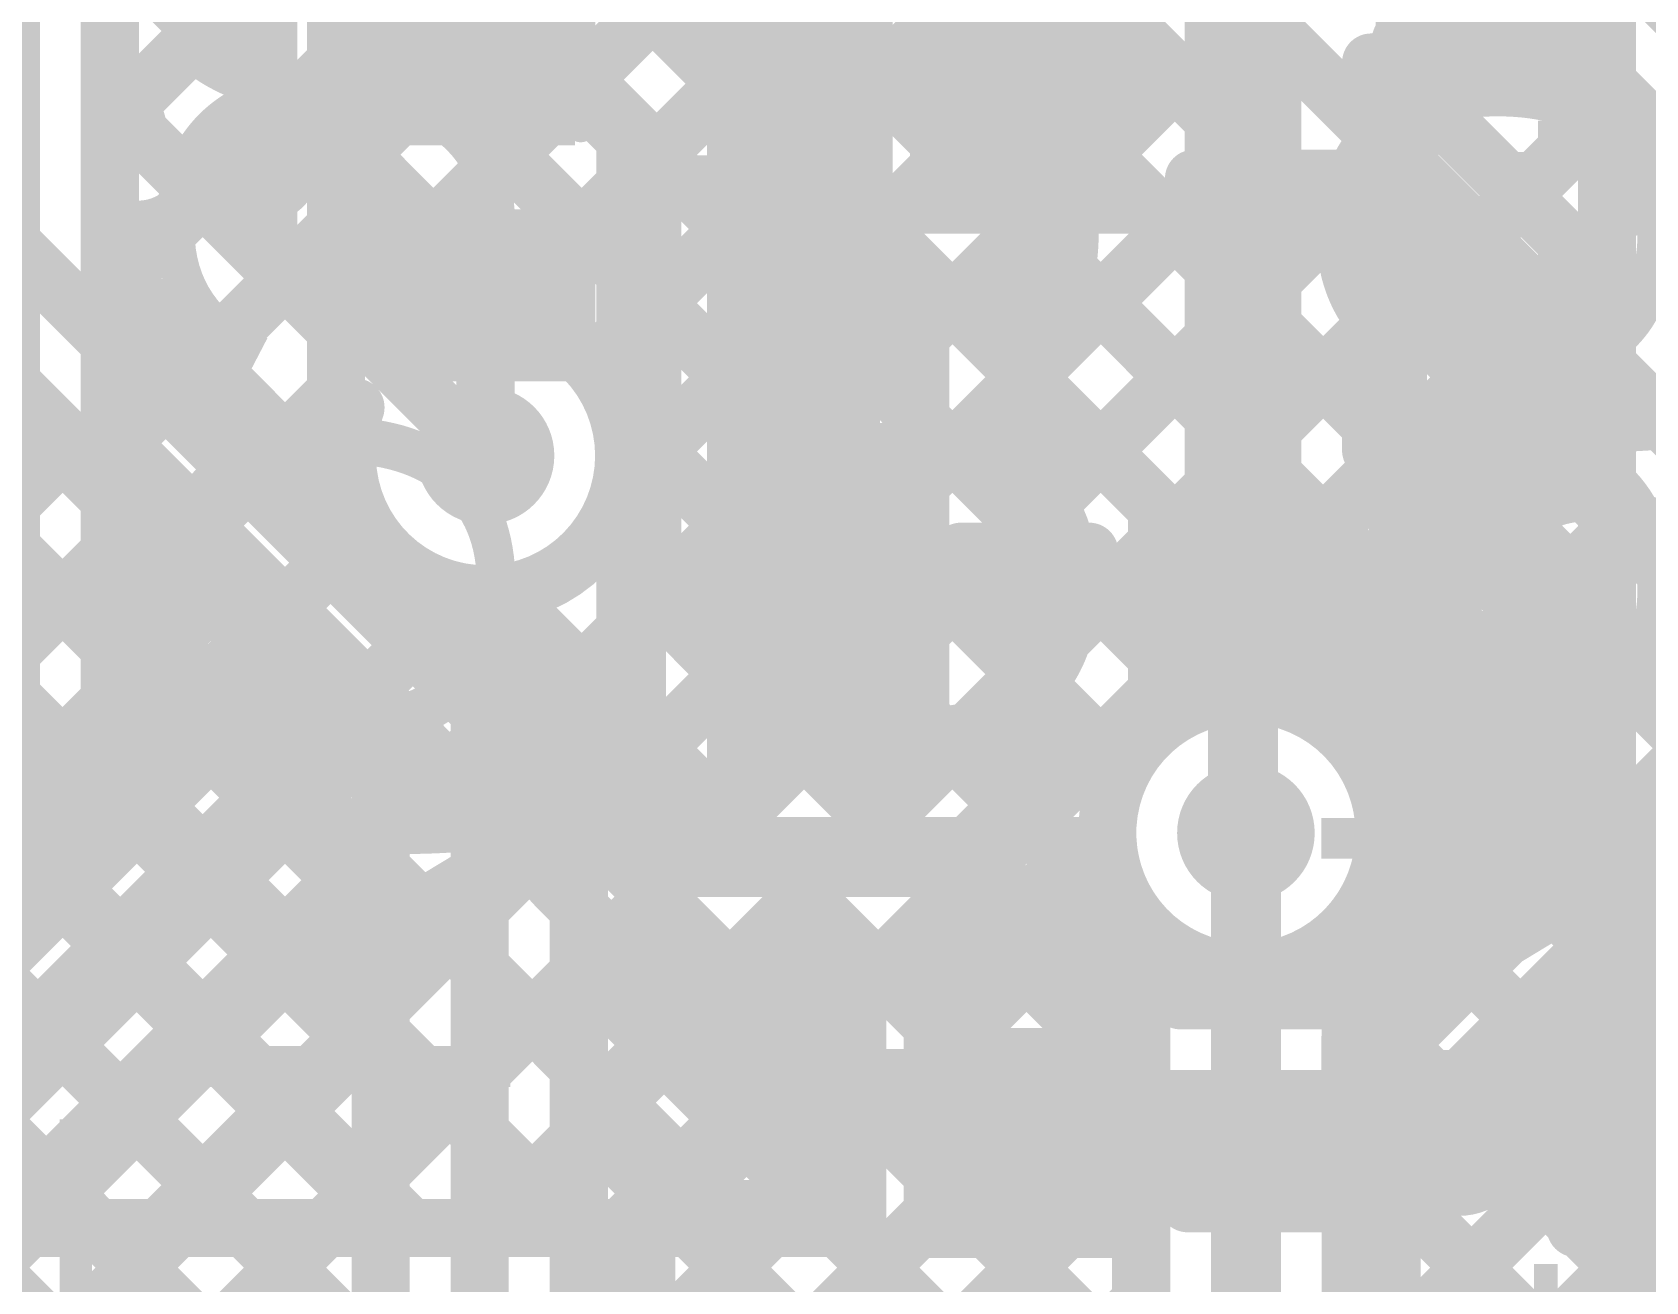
# Model space of a CAD drawing. Header units: millimetres. Extents: x -0.33 to 3.26, y -0.12 to 2.83.
# Drawn here: x 1.3882 to 1.6651, y 1.9403 to 2.1546 of the extents above; entities that cross this region are included whole.
import ezdxf

# ---------------------------------------------------------------- set-up
doc = ezdxf.new("R2010")
doc.units = ezdxf.units.MM
doc.header["$MEASUREMENT"] = 0
for name, color, linetype in [('BottomLayer', 5, 'Continuous'), ('BottomOverlay', 54, 'Continuous'), ('BottomPaste', 16, 'Continuous'), ('BottomSolder', 6, 'Continuous'), ('TopLayer', 1, 'Continuous'), ('TopOverlay', 2, 'Continuous'), ('ViaHoleLayer', 16, 'Continuous')]:
    doc.layers.add(name, color=color, linetype=linetype)
doc.styles.add('Arial', font='', dxfattribs={"height": 0.2})
doc.styles.get('Arial').set_extended_font_data('Arial')

# ---------------------------------------------------------------- blocks, each defined once
blk = doc.blocks.new('R__0402_B_117')
at = {"layer": 'BottomLayer'}
for points in [[(-0.0095, 0.0125), (-0.0095, -0.0125), (-0.0275, -0.0125), (-0.0275, 0.0125)], [(0.0275, 0.0125), (0.0275, -0.0125), (0.0095, -0.0125), (0.0095, 0.0125)]]:
    blk.add_hatch(color=5, dxfattribs=at).paths.add_polyline_path(points)
at = {"layer": 'BottomPaste'}
for points in [[(-0.0095, 0.0125), (-0.0095, -0.0125), (-0.0275, -0.0125), (-0.0275, 0.0125)], [(0.0275, 0.0125), (0.0275, -0.0125), (0.0095, -0.0125), (0.0095, 0.0125)]]:
    blk.add_hatch(color=16, dxfattribs=at).paths.add_polyline_path(points)
at = {"layer": 'BottomSolder'}
for points in [[(-0.0055, 0.0165), (-0.0055, -0.0165), (-0.0315, -0.0165), (-0.0315, 0.0165)], [(0.0315, 0.0165), (0.0315, -0.0165), (0.0055, -0.0165), (0.0055, 0.0165)]]:
    blk.add_hatch(color=6, dxfattribs=at).paths.add_polyline_path(points)
at = {"layer": 'BottomOverlay', "const_width": 0.005}
for points in [[(-0.0325, 0.0175), (-0.0325, -0.0175)], [(-0.0325, 0.0175), (-0.0085, 0.0175)], [(0.0085, 0.0175), (0.0325, 0.0175)], [(0.0325, 0.0175), (0.0325, -0.0175)], [(-0.0325, -0.0175), (-0.0085, -0.0175)], [(0.0085, -0.0175), (0.0325, -0.0175)]]:
    blk.add_lwpolyline(points, dxfattribs=at)
at = {"layer": 'BottomOverlay', "const_width": 0.0025}
for points in [[(-0.03375, 0.0175, 1), (-0.03125, 0.0175, 1)], [(-0.03375, 0.0175, 1), (-0.03125, 0.0175, 1)], [(-0.00975, 0.0175, 1), (-0.00725, 0.0175, 1)], [(0.00725, 0.0175, 1), (0.00975, 0.0175, 1)], [(0.03125, 0.0175, 1), (0.03375, 0.0175, 1)], [(0.03125, 0.0175, 1), (0.03375, 0.0175, 1)], [(-0.03375, -0.0175, 1), (-0.03125, -0.0175, 1)], [(-0.03375, -0.0175, 1), (-0.03125, -0.0175, 1)], [(-0.00975, -0.0175, 1), (-0.00725, -0.0175, 1)], [(0.00725, -0.0175, 1), (0.00975, -0.0175, 1)], [(0.03125, -0.0175, 1), (0.03375, -0.0175, 1)], [(0.03125, -0.0175, 1), (0.03375, -0.0175, 1)]]:
    blk.add_lwpolyline(points, format="xyb", close=True, dxfattribs=at)
blk = doc.blocks.new('SOT23_3_B_167')
at = {"layer": 'BottomLayer'}
for points in [[(-0.02166, 0.02657), (-0.05316, 0.02657), (-0.05316, 0.05807), (-0.02166, 0.05807)], [(0.05314, 0.02657), (0.02165, 0.02657), (0.02165, 0.05807), (0.05314, 0.05807)], [(0.01574, -0.05807), (-0.01575, -0.05807), (-0.01575, -0.02657), (0.01574, -0.02657)]]:
    blk.add_hatch(color=5, dxfattribs=at).paths.add_polyline_path(points)
at = {"layer": 'BottomPaste'}
for points in [[(-0.02166, 0.02657), (-0.05316, 0.02657), (-0.05316, 0.05807), (-0.02166, 0.05807)], [(0.05314, 0.02657), (0.02165, 0.02657), (0.02165, 0.05807), (0.05314, 0.05807)], [(0.01574, -0.05807), (-0.01575, -0.05807), (-0.01575, -0.02657), (0.01574, -0.02657)]]:
    blk.add_hatch(color=16, dxfattribs=at).paths.add_polyline_path(points)
at = {"layer": 'BottomSolder'}
for points in [[(-0.01766, 0.02257), (-0.05716, 0.02257), (-0.05716, 0.06207), (-0.01766, 0.06207)], [(0.05714, 0.02257), (0.01765, 0.02257), (0.01765, 0.06207), (0.05714, 0.06207)], [(0.01974, -0.06207), (-0.01975, -0.06207), (-0.01975, -0.02257), (0.01974, -0.02257)]]:
    blk.add_hatch(color=6, dxfattribs=at).paths.add_polyline_path(points)
at = {"layer": 'BottomOverlay'}
for points, const_width in [([(-0.06409, 0.068, 1), (-0.07393, 0.068, 1)], 0.00984), ([(-0.07639, 0.068, 1), (-0.07147, 0.068, 1)], 0.00492), ([(-0.06655, 0.068, 1), (-0.06162, 0.068, 1)], 0.00492), ([(-0.01351, 0.032, 1), (-0.00851, 0.032, 1)], 0.005), ([(0.00849, 0.032, 1), (0.01349, 0.032, 1)], 0.005), ([(-0.06651, 0.03, 1), (-0.06151, 0.03, 1)], 0.005), ([(0.06149, 0.03, 1), (0.06649, 0.03, 1)], 0.005), ([(-0.06651, -0.032, 1), (-0.06151, -0.032, 1)], 0.005), ([(-0.06651, -0.032, 1), (-0.06151, -0.032, 1)], 0.005), ([(-0.03151, -0.032, 1), (-0.02651, -0.032, 1)], 0.005), ([(0.02649, -0.031, 1), (0.03149, -0.031, 1)], 0.005), ([(0.06149, -0.031, 1), (0.06649, -0.031, 1)], 0.005), ([(0.06149, -0.031, 1), (0.06649, -0.031, 1)], 0.005)]:
    blk.add_lwpolyline(points, format="xyb", close=True, dxfattribs=dict(at, const_width=const_width))
at = {"layer": 'BottomOverlay', "const_width": 0.01}
for points in [[(0.01099, 0.032), (-0.01101, 0.032)], [(-0.06401, 0.03), (-0.06401, -0.032)], [(0.06399, 0.03), (0.06399, -0.031)], [(-0.02901, -0.032), (-0.06401, -0.032)], [(0.06399, -0.031), (0.02899, -0.031)]]:
    blk.add_lwpolyline(points, dxfattribs=at)
blk = doc.blocks.new('SOT23_3_B_171')
at = {"layer": 'BottomLayer'}
for points in [[(-0.02166, 0.02657), (-0.05316, 0.02657), (-0.05316, 0.05807), (-0.02166, 0.05807)], [(0.05314, 0.02657), (0.02165, 0.02657), (0.02165, 0.05807), (0.05314, 0.05807)], [(0.01574, -0.05807), (-0.01575, -0.05807), (-0.01575, -0.02657), (0.01574, -0.02657)]]:
    blk.add_hatch(color=5, dxfattribs=at).paths.add_polyline_path(points)
at = {"layer": 'BottomPaste'}
for points in [[(-0.02166, 0.02657), (-0.05316, 0.02657), (-0.05316, 0.05807), (-0.02166, 0.05807)], [(0.05314, 0.02657), (0.02165, 0.02657), (0.02165, 0.05807), (0.05314, 0.05807)], [(0.01574, -0.05807), (-0.01575, -0.05807), (-0.01575, -0.02657), (0.01574, -0.02657)]]:
    blk.add_hatch(color=16, dxfattribs=at).paths.add_polyline_path(points)
at = {"layer": 'BottomSolder'}
for points in [[(-0.01766, 0.02257), (-0.05716, 0.02257), (-0.05716, 0.06207), (-0.01766, 0.06207)], [(0.05714, 0.02257), (0.01765, 0.02257), (0.01765, 0.06207), (0.05714, 0.06207)], [(0.01974, -0.06207), (-0.01975, -0.06207), (-0.01975, -0.02257), (0.01974, -0.02257)]]:
    blk.add_hatch(color=6, dxfattribs=at).paths.add_polyline_path(points)
at = {"layer": 'BottomOverlay'}
for points, const_width in [([(-0.06409, 0.068, 1), (-0.07393, 0.068, 1)], 0.00984), ([(-0.07639, 0.068, 1), (-0.07147, 0.068, 1)], 0.00492), ([(-0.06655, 0.068, 1), (-0.06162, 0.068, 1)], 0.00492), ([(-0.01351, 0.032, 1), (-0.00851, 0.032, 1)], 0.005), ([(0.00849, 0.032, 1), (0.01349, 0.032, 1)], 0.005), ([(-0.06651, 0.03, 1), (-0.06151, 0.03, 1)], 0.005), ([(0.06149, 0.03, 1), (0.06649, 0.03, 1)], 0.005), ([(-0.06651, -0.032, 1), (-0.06151, -0.032, 1)], 0.005), ([(-0.06651, -0.032, 1), (-0.06151, -0.032, 1)], 0.005), ([(-0.03151, -0.032, 1), (-0.02651, -0.032, 1)], 0.005), ([(0.02649, -0.031, 1), (0.03149, -0.031, 1)], 0.005), ([(0.06149, -0.031, 1), (0.06649, -0.031, 1)], 0.005), ([(0.06149, -0.031, 1), (0.06649, -0.031, 1)], 0.005)]:
    blk.add_lwpolyline(points, format="xyb", close=True, dxfattribs=dict(at, const_width=const_width))
at = {"layer": 'BottomOverlay', "const_width": 0.01}
for points in [[(0.01099, 0.032), (-0.01101, 0.032)], [(-0.06401, 0.03), (-0.06401, -0.032)], [(0.06399, 0.03), (0.06399, -0.031)], [(-0.02901, -0.032), (-0.06401, -0.032)], [(0.06399, -0.031), (0.02899, -0.031)]]:
    blk.add_lwpolyline(points, dxfattribs=at)
blk = doc.blocks.new('SOT23_3_B_176')
at = {"layer": 'BottomLayer'}
for points in [[(-0.02166, 0.02657), (-0.05316, 0.02657), (-0.05316, 0.05807), (-0.02166, 0.05807)], [(0.05314, 0.02657), (0.02165, 0.02657), (0.02165, 0.05807), (0.05314, 0.05807)], [(0.01574, -0.05807), (-0.01575, -0.05807), (-0.01575, -0.02657), (0.01574, -0.02657)]]:
    blk.add_hatch(color=5, dxfattribs=at).paths.add_polyline_path(points)
at = {"layer": 'BottomPaste'}
for points in [[(-0.02166, 0.02657), (-0.05316, 0.02657), (-0.05316, 0.05807), (-0.02166, 0.05807)], [(0.05314, 0.02657), (0.02165, 0.02657), (0.02165, 0.05807), (0.05314, 0.05807)], [(0.01574, -0.05807), (-0.01575, -0.05807), (-0.01575, -0.02657), (0.01574, -0.02657)]]:
    blk.add_hatch(color=16, dxfattribs=at).paths.add_polyline_path(points)
at = {"layer": 'BottomSolder'}
for points in [[(-0.01766, 0.02257), (-0.05716, 0.02257), (-0.05716, 0.06207), (-0.01766, 0.06207)], [(0.05714, 0.02257), (0.01765, 0.02257), (0.01765, 0.06207), (0.05714, 0.06207)], [(0.01974, -0.06207), (-0.01975, -0.06207), (-0.01975, -0.02257), (0.01974, -0.02257)]]:
    blk.add_hatch(color=6, dxfattribs=at).paths.add_polyline_path(points)
at = {"layer": 'BottomOverlay'}
for points, const_width in [([(-0.06409, 0.068, 1), (-0.07393, 0.068, 1)], 0.00984), ([(-0.07639, 0.068, 1), (-0.07147, 0.068, 1)], 0.00492), ([(-0.06655, 0.068, 1), (-0.06162, 0.068, 1)], 0.00492), ([(-0.01351, 0.032, 1), (-0.00851, 0.032, 1)], 0.005), ([(0.00849, 0.032, 1), (0.01349, 0.032, 1)], 0.005), ([(-0.06651, 0.03, 1), (-0.06151, 0.03, 1)], 0.005), ([(0.06149, 0.03, 1), (0.06649, 0.03, 1)], 0.005), ([(-0.06651, -0.032, 1), (-0.06151, -0.032, 1)], 0.005), ([(-0.06651, -0.032, 1), (-0.06151, -0.032, 1)], 0.005), ([(-0.03151, -0.032, 1), (-0.02651, -0.032, 1)], 0.005), ([(0.02649, -0.031, 1), (0.03149, -0.031, 1)], 0.005), ([(0.06149, -0.031, 1), (0.06649, -0.031, 1)], 0.005), ([(0.06149, -0.031, 1), (0.06649, -0.031, 1)], 0.005)]:
    blk.add_lwpolyline(points, format="xyb", close=True, dxfattribs=dict(at, const_width=const_width))
at = {"layer": 'BottomOverlay', "const_width": 0.01}
for points in [[(0.01099, 0.032), (-0.01101, 0.032)], [(-0.06401, 0.03), (-0.06401, -0.032)], [(0.06399, 0.03), (0.06399, -0.031)], [(-0.02901, -0.032), (-0.06401, -0.032)], [(0.06399, -0.031), (0.02899, -0.031)]]:
    blk.add_lwpolyline(points, dxfattribs=at)

msp = doc.modelspace()

# ---------------------------------------------------------------- hatches: boundary and pattern name
at = {"layer": 'BottomLayer'}
h = msp.add_hatch(color=5, dxfattribs=at)
edge = h.paths.add_edge_path()
edge.add_arc((1.466, 2.082), 0.01181, 0, 360)
h = msp.add_hatch(color=5, dxfattribs=at)
edge = h.paths.add_edge_path()
edge.add_arc((1.59652, 2.01726), 0.01181, 0, 360)
at = {"layer": 'TopLayer'}
h = msp.add_hatch(color=1, dxfattribs=at)
edge = h.paths.add_edge_path()
edge.add_arc((1.466, 2.082), 0.01181, 0, 360)
h = msp.add_hatch(color=1, dxfattribs=at)
edge = h.paths.add_edge_path()
edge.add_arc((1.59652, 2.01726), 0.01181, 0, 360)
at = {"layer": 'ViaHoleLayer'}
h = msp.add_hatch(color=16, dxfattribs=at)
edge = h.paths.add_edge_path()
edge.add_arc((1.466, 2.082), 0.00591, 0, 360)
h = msp.add_hatch(color=16, dxfattribs=at)
edge = h.paths.add_edge_path()
edge.add_arc((1.59652, 2.01726), 0.00591, 0, 360)

# ---------------------------------------------------------------- linework, layer by layer
at = {"layer": 'BottomLayer'}
for points, const_width in [([(1.377, 2.039), (1.377, 2.384)], 0.025), ([(1.4015, 2.039), (1.4015, 2.384)], 0.01), ([(1.6585, 2.02415), (1.6585, 2.3096)], 0.01), ([(1.62377, 2.14943), (1.62377, 2.20493)], 0.01), ([(1.4015, 2.13889), (1.46088, 2.19827)], 0.01), ([(1.48765, 2.19776), (1.53087, 2.15455)], 0.01), ([(1.50035, 2.15289), (1.54522, 2.19776)], 0.01), ([(1.59602, 2.05518), (1.59602, 2.17718)], 0.02), ([(1.52121, 2.05518), (1.52121, 2.17044)], 0.025), ([(1.62377, 2.17478), (1.6585, 2.14005)], 0.01), ([(1.4015, 2.17078), (1.44034, 2.13193)], 0.01), ([(1.44034, 2.13226), (1.44034, 2.16926)], 0.01), ([(1.61802, 2.12914), (1.6585, 2.16962)], 0.01), ([(1.48934, 2.16779), (1.53087, 2.12626)], 0.01), ([(1.53087, 2.11207), (1.53087, 2.16757)], 0.01), ([(1.49227, 2.16096), (1.5037, 2.14953)], 0.01), ([(1.509, 2.13325), (1.53087, 2.15512)], 0.01), ([(1.4015, 2.11061), (1.44034, 2.14945)], 0.01), ([(1.46261, 2.14826), (1.46484, 2.14826)], 0.012), ([(1.46484, 2.14826), (1.47952, 2.14826)], 0.012), ([(1.47952, 2.14826), (1.491, 2.13678)], 0.012), ([(1.61802, 2.14943), (1.62377, 2.14943)], 0.01), ([(1.61802, 2.08293), (1.61802, 2.14943)], 0.01), ([(1.62084, 2.14943), (1.6585, 2.11177)], 0.01), ([(1.4015, 2.14249), (1.44034, 2.10365)], 0.01), ([(1.61802, 2.10085), (1.6585, 2.14133)], 0.01), ([(1.491, 2.02078), (1.491, 2.13678)], 0.012), ([(1.509, 2.03026), (1.509, 2.13678)], 0.01), ([(1.55862, 2.02335), (1.55862, 2.13308)], 0.012), ([(1.44034, 2.12726), (1.44034, 2.13226)], 0.01), ([(1.44034, 2.12726), (1.44034, 2.13226)], 0.01), ([(1.44034, 2.09026), (1.44034, 2.12726)], 0.01), ([(1.509, 2.10497), (1.53087, 2.12684)], 0.01), ([(1.61802, 2.12396), (1.6585, 2.08348)], 0.01), ([(1.4015, 2.08232), (1.44034, 2.12117)], 0.01), ([(1.509, 2.11984), (1.54062, 2.08823)], 0.01), ([(1.4015, 2.11421), (1.44508, 2.07063)], 0.01), ([(1.463, 2.112), (1.466, 2.109)], 0.01), ([(1.53087, 2.11207), (1.54062, 2.11207)], 0.01), ([(1.54062, 2.03081), (1.54062, 2.11207)], 0.01), ([(1.62377, 2.07831), (1.6585, 2.11305)], 0.01), ([(1.466, 2.082), (1.466, 2.109)], 0.01), ([(1.509, 2.07669), (1.54062, 2.1083)], 0.01), ([(1.61802, 2.09568), (1.6585, 2.0552)], 0.01), ([(1.4015, 2.05404), (1.44034, 2.09288)], 0.01), ([(1.509, 2.09156), (1.54062, 2.05994)], 0.01), ([(1.44034, 2.09026), (1.44367, 2.09026)], 0.01), ([(1.4015, 2.08592), (1.47512, 2.0123)], 0.01), ([(1.62377, 2.05003), (1.6585, 2.08476)], 0.01), ([(1.61802, 2.08293), (1.62377, 2.08293)], 0.01), ([(1.62377, 2.02743), (1.62377, 2.08293)], 0.01), ([(1.509, 2.0484), (1.54062, 2.08002)], 0.01), ([(1.32525, 1.9495), (1.44555, 2.0698)], 0.01), ([(1.45463, 2.06108), (1.473, 2.04271)], 0.01), ([(1.509, 2.06328), (1.54062, 2.03166)], 0.01), ([(1.52121, 2.04844), (1.52121, 2.05518)], 0.025), ([(1.62377, 2.06165), (1.6585, 2.02691)], 0.01), ([(1.35353, 1.9495), (1.46248, 2.05845)], 0.01), ([(1.473, 2.02078), (1.473, 2.05924)], 0.01), ([(1.59602, 2.04844), (1.59602, 2.05518)], 0.02), ([(1.4015, 2.05764), (1.50964, 1.9495)], 0.01), ([(1.62031, 2.01829), (1.6585, 2.05648)], 0.01), ([(1.66466, 1.9495), (1.76934, 2.05419)], 0.01), ([(1.51914, 2.03026), (1.54062, 2.05173)], 0.01), ([(1.59602, 2.01776), (1.59602, 2.04844)], 0.012), ([(1.308, 1.97), (1.377, 2.039)], 0.025), ([(1.38181, 1.9495), (1.473, 2.04069)], 0.01), ([(1.509, 2.03499), (1.51373, 2.03026)], 0.01), ([(1.62377, 2.03336), (1.64574, 2.01139)], 0.01), ([(1.40008, 2.03078), (1.48135, 1.9495)], 0.01), ([(1.509, 2.03026), (1.54007, 2.03026)], 0.01), ([(1.61889, 1.98858), (1.6585, 2.0282)], 0.01), ([(1.61805, 2.02743), (1.62377, 2.02743)], 0.01), ([(1.54752, 2.01226), (1.55862, 2.02335)], 0.012), ([(1.62294, 1.98858), (1.6585, 2.02415)], 0.01), ([(1.32535, 1.9527), (1.3943, 2.02165)], 0.01), ([(1.491, 2.02078), (1.49952, 2.01226)], 0.012), ([(1.63308, 1.96408), (1.683, 2.014)], 0.025), ([(1.38761, 2.01496), (1.45307, 1.9495)], 0.01), ([(1.4101, 1.9495), (1.47441, 2.01381)], 0.01), ([(1.49952, 2.01226), (1.54752, 2.01226)], 0.012), ([(1.56027, 1.99956), (1.57132, 2.0106)], 0.01), ([(1.61911, 2.00973), (1.6316, 1.99725)], 0.01), ([(1.4783, 2.00803), (1.48677, 1.99956)], 0.01), ([(1.5665, 2.00578), (1.58044, 1.99183)], 0.01), ([(1.56557, 1.99183), (1.57715, 2.00341)], 0.01), ([(1.37347, 2.00082), (1.42479, 1.9495)], 0.01), ([(1.43838, 1.9495), (1.48763, 1.99875)], 0.01), ([(1.49104, 1.99638), (1.52977, 1.95765)], 0.01), ([(1.6054, 1.99516), (1.61198, 1.98858)], 0.01), ([(1.65315, 1.9495), (1.7003, 1.99665)], 0.01), ([(1.46667, 1.9495), (1.51143, 1.99426)], 0.01), ([(1.49952, 1.99426), (1.54752, 1.99426)], 0.01), ([(1.52145, 1.99426), (1.52977, 1.98593)], 0.01), ([(1.52977, 1.99183), (1.58527, 1.99183)], 0.01), ([(1.52977, 1.9495), (1.52977, 1.99183)], 0.01), ([(1.53728, 1.99183), (1.53971, 1.99426)], 0.01), ([(1.54961, 1.99438), (1.55216, 1.99183)], 0.01), ([(1.58527, 1.98858), (1.58527, 1.99183)], 0.01), ([(1.5906, 1.98858), (1.59549, 1.99347)], 0.01), ([(1.35932, 1.98668), (1.3965, 1.9495)], 0.01), ([(1.58527, 1.98858), (1.62294, 1.98858)], 0.01), ([(1.49495, 1.9495), (1.52977, 1.98432)], 0.01), ([(1.55752, 1.96408), (1.63308, 1.96408)], 0.025), ([(1.66625, 1.9626), (1.67934, 1.9495)], 0.01), ([(1.52324, 1.9495), (1.52977, 1.95604)], 0.01), ([(1.32141, 1.9495), (1.523, 1.9495)], 0.01), ([(1.523, 1.9495), (1.52977, 1.9495)], 0.01), ([(1.65315, 1.9495), (1.692, 1.9495)], 0.01)]:
    msp.add_lwpolyline(points, dxfattribs=dict(at, const_width=const_width))
for points, const_width in [([(1.49785, 2.15289, 1), (1.50285, 2.15289, 1)], 0.005), ([(1.52837, 2.15512, 1), (1.53337, 2.15512, 1)], 0.005), ([(1.52837, 2.15455, 1), (1.53337, 2.15455, 1)], 0.005), ([(1.43784, 2.14945, 1), (1.44284, 2.14945, 1)], 0.005), ([(1.45961, 2.14826, 1), (1.46561, 2.14826, 1)], 0.006), ([(1.46184, 2.14826, 1), (1.46784, 2.14826, 1)], 0.006), ([(1.46184, 2.14826, 1), (1.46784, 2.14826, 1)], 0.006), ([(1.47652, 2.14826, 1), (1.48252, 2.14826, 1)], 0.006), ([(1.47652, 2.14826, 1), (1.48252, 2.14826, 1)], 0.006), ([(1.5012, 2.14953, 1), (1.5062, 2.14953, 1)], 0.005), ([(1.5012, 2.14953, 1), (1.5062, 2.14953, 1)], 0.005), ([(1.50123, 2.14951, 1), (1.50623, 2.14951, 1)], 0.005), ([(1.61552, 2.14943, 1), (1.62052, 2.14943, 1)], 0.005), ([(1.61552, 2.14943, 1), (1.62052, 2.14943, 1)], 0.005), ([(1.61834, 2.14943, 1), (1.62334, 2.14943, 1)], 0.005), ([(1.62127, 2.14943, 1), (1.62627, 2.14943, 1)], 0.005), ([(1.62127, 2.14943, 1), (1.62627, 2.14943, 1)], 0.005), ([(1.399, 2.14249, 1), (1.404, 2.14249, 1)], 0.005), ([(1.399, 2.13889, 1), (1.404, 2.13889, 1)], 0.005), ([(1.656, 2.14133, 1), (1.661, 2.14133, 1)], 0.005), ([(1.656, 2.14005, 1), (1.661, 2.14005, 1)], 0.005), ([(1.488, 2.13678, 1), (1.494, 2.13678, 1)], 0.006), ([(1.488, 2.13678, 1), (1.494, 2.13678, 1)], 0.006), ([(1.5065, 2.13678, 1), (1.5115, 2.13678, 1)], 0.005), ([(1.5065, 2.13678, 1), (1.5115, 2.13678, 1)], 0.005), ([(1.5065, 2.13678, 1), (1.5115, 2.13678, 1)], 0.005), ([(1.5065, 2.13325, 1), (1.5115, 2.13325, 1)], 0.005), ([(1.55562, 2.13308, 1), (1.56162, 2.13308, 1)], 0.006), ([(1.43784, 2.13226, 1), (1.44284, 2.13226, 1)], 0.005), ([(1.43784, 2.13226, 1), (1.44284, 2.13226, 1)], 0.005), ([(1.43784, 2.13226, 1), (1.44284, 2.13226, 1)], 0.005), ([(1.43784, 2.13193, 1), (1.44284, 2.13193, 1)], 0.005), ([(1.61552, 2.12914, 1), (1.62052, 2.12914, 1)], 0.005), ([(1.43784, 2.12726, 1), (1.44284, 2.12726, 1)], 0.005), ([(1.43784, 2.12726, 1), (1.44284, 2.12726, 1)], 0.005), ([(1.43784, 2.12726, 1), (1.44284, 2.12726, 1)], 0.005), ([(1.52837, 2.12684, 1), (1.53337, 2.12684, 1)], 0.005), ([(1.52837, 2.12626, 1), (1.53337, 2.12626, 1)], 0.005), ([(1.61552, 2.12396, 1), (1.62052, 2.12396, 1)], 0.005), ([(1.43784, 2.12117, 1), (1.44284, 2.12117, 1)], 0.005), ([(1.5065, 2.11984, 1), (1.5115, 2.11984, 1)], 0.005), ([(1.399, 2.11421, 1), (1.404, 2.11421, 1)], 0.005), ([(1.4605, 2.112, 1), (1.4655, 2.112, 1)], 0.005), ([(1.52837, 2.11207, 1), (1.53337, 2.11207, 1)], 0.005), ([(1.52837, 2.11207, 1), (1.53337, 2.11207, 1)], 0.005), ([(1.53812, 2.11207, 1), (1.54312, 2.11207, 1)], 0.005), ([(1.53812, 2.11207, 1), (1.54312, 2.11207, 1)], 0.005), ([(1.656, 2.11305, 1), (1.661, 2.11305, 1)], 0.005), ([(1.656, 2.11177, 1), (1.661, 2.11177, 1)], 0.005), ([(1.399, 2.11061, 1), (1.404, 2.11061, 1)], 0.005), ([(1.4635, 2.109, 1), (1.4685, 2.109, 1)], 0.005), ([(1.4635, 2.109, 1), (1.4685, 2.109, 1)], 0.005), ([(1.53812, 2.1083, 1), (1.54312, 2.1083, 1)], 0.005), ([(1.43784, 2.10365, 1), (1.44284, 2.10365, 1)], 0.005), ([(1.5065, 2.10497, 1), (1.5115, 2.10497, 1)], 0.005), ([(1.61552, 2.10085, 1), (1.62052, 2.10085, 1)], 0.005), ([(1.61552, 2.09568, 1), (1.62052, 2.09568, 1)], 0.005), ([(1.43784, 2.09288, 1), (1.44284, 2.09288, 1)], 0.005), ([(1.5065, 2.09156, 1), (1.5115, 2.09156, 1)], 0.005), ([(1.43784, 2.09026, 1), (1.44284, 2.09026, 1)], 0.005), ([(1.43784, 2.09026, 1), (1.44284, 2.09026, 1)], 0.005), ([(1.44117, 2.09026, 1), (1.44617, 2.09026, 1)], 0.005), ([(1.44117, 2.09026, 1), (1.44617, 2.09026, 1)], 0.005), ([(1.53812, 2.08823, 1), (1.54312, 2.08823, 1)], 0.005), ([(1.399, 2.08592, 1), (1.404, 2.08592, 1)], 0.005), ([(1.656, 2.08476, 1), (1.661, 2.08476, 1)], 0.005), ([(1.656, 2.08348, 1), (1.661, 2.08348, 1)], 0.005), ([(1.399, 2.08232, 1), (1.404, 2.08232, 1)], 0.005), ([(1.4635, 2.082, 1), (1.4685, 2.082, 1)], 0.005), ([(1.61552, 2.08293, 1), (1.62052, 2.08293, 1)], 0.005), ([(1.61552, 2.08293, 1), (1.62052, 2.08293, 1)], 0.005), ([(1.62127, 2.08293, 1), (1.62627, 2.08293, 1)], 0.005), ([(1.62127, 2.08293, 1), (1.62627, 2.08293, 1)], 0.005), ([(1.53812, 2.08002, 1), (1.54312, 2.08002, 1)], 0.005), ([(1.62127, 2.07831, 1), (1.62627, 2.07831, 1)], 0.005), ([(1.5065, 2.07669, 1), (1.5115, 2.07669, 1)], 0.005), ([(1.44258, 2.07063, 1), (1.44758, 2.07063, 1)], 0.005), ([(1.44305, 2.0698, 1), (1.44805, 2.0698, 1)], 0.005), ([(1.45213, 2.06108, 1), (1.45713, 2.06108, 1)], 0.005), ([(1.5065, 2.06328, 1), (1.5115, 2.06328, 1)], 0.005), ([(1.51496, 2.05518, 1), (1.52746, 2.05518, 1)], 0.0125), ([(1.51496, 2.05518, 1), (1.52746, 2.05518, 1)], 0.0125), ([(1.62127, 2.06165, 1), (1.62627, 2.06165, 1)], 0.005), ([(1.45998, 2.05845, 1), (1.46498, 2.05845, 1)], 0.005), ([(1.4705, 2.05924, 1), (1.4755, 2.05924, 1)], 0.005), ([(1.4705, 2.05924, 1), (1.4755, 2.05924, 1)], 0.005), ([(1.53812, 2.05994, 1), (1.54312, 2.05994, 1)], 0.005), ([(1.59102, 2.05518, 1), (1.60102, 2.05518, 1)], 0.01), ([(1.59102, 2.05518, 1), (1.60102, 2.05518, 1)], 0.01), ([(1.399, 2.05764, 1), (1.404, 2.05764, 1)], 0.005), ([(1.51496, 2.04844, 1), (1.52746, 2.04844, 1)], 0.0125), ([(1.656, 2.05648, 1), (1.661, 2.05648, 1)], 0.005), ([(1.399, 2.05404, 1), (1.404, 2.05404, 1)], 0.005), ([(1.59102, 2.04844, 1), (1.60102, 2.04844, 1)], 0.01), ([(1.656, 2.0552, 1), (1.661, 2.0552, 1)], 0.005), ([(1.53812, 2.05173, 1), (1.54312, 2.05173, 1)], 0.005), ([(1.62127, 2.05003, 1), (1.62627, 2.05003, 1)], 0.005), ([(1.5065, 2.0484, 1), (1.5115, 2.0484, 1)], 0.005), ([(1.59302, 2.04844, 1), (1.59902, 2.04844, 1)], 0.006), ([(1.37075, 2.039, 1), (1.38325, 2.039, 1)], 0.0125), ([(1.37075, 2.039, 1), (1.38325, 2.039, 1)], 0.0125), ([(1.4705, 2.04271, 1), (1.4755, 2.04271, 1)], 0.005), ([(1.399, 2.039, 1), (1.404, 2.039, 1)], 0.005), ([(1.399, 2.039, 1), (1.404, 2.039, 1)], 0.005), ([(1.399, 2.039, 1), (1.404, 2.039, 1)], 0.005), ([(1.4705, 2.04069, 1), (1.4755, 2.04069, 1)], 0.005), ([(1.5065, 2.03499, 1), (1.5115, 2.03499, 1)], 0.005), ([(1.62127, 2.03336, 1), (1.62627, 2.03336, 1)], 0.005), ([(1.39758, 2.03078, 1), (1.40258, 2.03078, 1)], 0.005), ([(1.53812, 2.03166, 1), (1.54312, 2.03166, 1)], 0.005), ([(1.53812, 2.03081, 1), (1.54312, 2.03081, 1)], 0.005), ([(1.5065, 2.03026, 1), (1.5115, 2.03026, 1)], 0.005), ([(1.5065, 2.03026, 1), (1.5115, 2.03026, 1)], 0.005), ([(1.51123, 2.03026, 1), (1.51623, 2.03026, 1)], 0.005), ([(1.51664, 2.03026, 1), (1.52164, 2.03026, 1)], 0.005), ([(1.53757, 2.03026, 1), (1.54257, 2.03026, 1)], 0.005), ([(1.656, 2.0282, 1), (1.661, 2.0282, 1)], 0.005), ([(1.61555, 2.02743, 1), (1.62055, 2.02743, 1)], 0.005), ([(1.61555, 2.02743, 1), (1.62055, 2.02743, 1)], 0.005), ([(1.62127, 2.02743, 1), (1.62627, 2.02743, 1)], 0.005), ([(1.62127, 2.02743, 1), (1.62627, 2.02743, 1)], 0.005), ([(1.656, 2.02691, 1), (1.661, 2.02691, 1)], 0.005), ([(1.55562, 2.02335, 1), (1.56162, 2.02335, 1)], 0.006), ([(1.55562, 2.02335, 1), (1.56162, 2.02335, 1)], 0.006), ([(1.656, 2.02415, 1), (1.661, 2.02415, 1)], 0.005), ([(1.656, 2.02415, 1), (1.661, 2.02415, 1)], 0.005), ([(1.3918, 2.02165, 1), (1.3968, 2.02165, 1)], 0.005), ([(1.3918, 2.02165, 1), (1.3968, 2.02165, 1)], 0.005), ([(1.39182, 2.02168, 1), (1.39682, 2.02168, 1)], 0.005), ([(1.4705, 2.02078, 1), (1.4755, 2.02078, 1)], 0.005), ([(1.4705, 2.02078, 1), (1.4755, 2.02078, 1)], 0.005), ([(1.4705, 2.02078, 1), (1.4755, 2.02078, 1)], 0.005), ([(1.488, 2.02078, 1), (1.494, 2.02078, 1)], 0.006), ([(1.488, 2.02078, 1), (1.494, 2.02078, 1)], 0.006), ([(1.59302, 2.01776, 1), (1.59902, 2.01776, 1)], 0.006), ([(1.61781, 2.01829, 1), (1.62281, 2.01829, 1)], 0.005), ([(1.61783, 2.01726, 1), (1.62283, 2.01726, 1)], 0.005), ([(1.61783, 2.01726, 1), (1.62283, 2.01726, 1)], 0.005), ([(1.38511, 2.01496, 1), (1.39011, 2.01496, 1)], 0.005), ([(1.47191, 2.01381, 1), (1.47691, 2.01381, 1)], 0.005), ([(1.47262, 2.0123, 1), (1.47762, 2.0123, 1)], 0.005), ([(1.49652, 2.01226, 1), (1.50252, 2.01226, 1)], 0.006), ([(1.49652, 2.01226, 1), (1.50252, 2.01226, 1)], 0.006), ([(1.54452, 2.01226, 1), (1.55052, 2.01226, 1)], 0.006), ([(1.54452, 2.01226, 1), (1.55052, 2.01226, 1)], 0.006), ([(1.57065, 2.01273, 1), (1.57565, 2.01273, 1)], 0.005), ([(1.64324, 2.01139, 1), (1.64824, 2.01139, 1)], 0.005), ([(1.56882, 2.0106, 1), (1.57382, 2.0106, 1)], 0.005), ([(1.61661, 2.00973, 1), (1.62161, 2.00973, 1)], 0.005), ([(1.47577, 2.00805, 1), (1.48077, 2.00805, 1)], 0.005), ([(1.4758, 2.00803, 1), (1.4808, 2.00803, 1)], 0.005), ([(1.4758, 2.00803, 1), (1.4808, 2.00803, 1)], 0.005), ([(1.564, 2.00578, 1), (1.569, 2.00578, 1)], 0.005), ([(1.57465, 2.00341, 1), (1.57965, 2.00341, 1)], 0.005), ([(1.48427, 1.99956, 1), (1.48927, 1.99956, 1)], 0.005), ([(1.48427, 1.99956, 1), (1.48927, 1.99956, 1)], 0.005), ([(1.48429, 1.99953, 1), (1.48929, 1.99953, 1)], 0.005), ([(1.48513, 1.99875, 1), (1.49013, 1.99875, 1)], 0.005), ([(1.55775, 1.99953, 1), (1.56275, 1.99953, 1)], 0.005), ([(1.55777, 1.99956, 1), (1.56277, 1.99956, 1)], 0.005), ([(1.55777, 1.99956, 1), (1.56277, 1.99956, 1)], 0.005), ([(1.48854, 1.99638, 1), (1.49354, 1.99638, 1)], 0.005), ([(1.6029, 1.99516, 1), (1.6079, 1.99516, 1)], 0.005), ([(1.6291, 1.99725, 1), (1.6341, 1.99725, 1)], 0.005), ([(1.49702, 1.99426, 1), (1.50202, 1.99426, 1)], 0.005), ([(1.49702, 1.99426, 1), (1.50202, 1.99426, 1)], 0.005), ([(1.49702, 1.99426, 1), (1.50202, 1.99426, 1)], 0.005), ([(1.50893, 1.99426, 1), (1.51393, 1.99426, 1)], 0.005), ([(1.51895, 1.99426, 1), (1.52395, 1.99426, 1)], 0.005), ([(1.52727, 1.99183, 1), (1.53227, 1.99183, 1)], 0.005), ([(1.52727, 1.99183, 1), (1.53227, 1.99183, 1)], 0.005), ([(1.53478, 1.99183, 1), (1.53978, 1.99183, 1)], 0.005), ([(1.53721, 1.99426, 1), (1.54221, 1.99426, 1)], 0.005), ([(1.54502, 1.99426, 1), (1.55002, 1.99426, 1)], 0.005), ([(1.54502, 1.99426, 1), (1.55002, 1.99426, 1)], 0.005), ([(1.54502, 1.99426, 1), (1.55002, 1.99426, 1)], 0.005), ([(1.54711, 1.99438, 1), (1.55211, 1.99438, 1)], 0.005), ([(1.54966, 1.99183, 1), (1.55466, 1.99183, 1)], 0.005), ([(1.56307, 1.99183, 1), (1.56807, 1.99183, 1)], 0.005), ([(1.57794, 1.99183, 1), (1.58294, 1.99183, 1)], 0.005), ([(1.58277, 1.99183, 1), (1.58777, 1.99183, 1)], 0.005), ([(1.58277, 1.99183, 1), (1.58777, 1.99183, 1)], 0.005), ([(1.59299, 1.99347, 1), (1.59799, 1.99347, 1)], 0.005), ([(1.58277, 1.98858, 1), (1.58777, 1.98858, 1)], 0.005), ([(1.58277, 1.98858, 1), (1.58777, 1.98858, 1)], 0.005), ([(1.5881, 1.98858, 1), (1.5931, 1.98858, 1)], 0.005), ([(1.60948, 1.98858, 1), (1.61448, 1.98858, 1)], 0.005), ([(1.61639, 1.98858, 1), (1.62139, 1.98858, 1)], 0.005), ([(1.62044, 1.98858, 1), (1.62543, 1.98858, 1)], 0.005), ([(1.62044, 1.98858, 1), (1.62543, 1.98858, 1)], 0.005), ([(1.52727, 1.98593, 1), (1.53227, 1.98593, 1)], 0.005), ([(1.52727, 1.98432, 1), (1.53227, 1.98432, 1)], 0.005), ([(1.55127, 1.96408, 1), (1.56377, 1.96408, 1)], 0.0125), ([(1.62683, 1.96408, 1), (1.63933, 1.96408, 1)], 0.0125), ([(1.62683, 1.96408, 1), (1.63933, 1.96408, 1)], 0.0125), ([(1.66375, 1.9626, 1), (1.66875, 1.9626, 1)], 0.005), ([(1.52727, 1.95765, 1), (1.53227, 1.95765, 1)], 0.005), ([(1.52727, 1.95604, 1), (1.53227, 1.95604, 1)], 0.005), ([(1.394, 1.9495, 1), (1.399, 1.9495, 1)], 0.005), ([(1.4076, 1.9495, 1), (1.4126, 1.9495, 1)], 0.005), ([(1.42229, 1.9495, 1), (1.42729, 1.9495, 1)], 0.005), ([(1.43588, 1.9495, 1), (1.44088, 1.9495, 1)], 0.005), ([(1.45057, 1.9495, 1), (1.45557, 1.9495, 1)], 0.005), ([(1.46417, 1.9495, 1), (1.46917, 1.9495, 1)], 0.005), ([(1.47885, 1.9495, 1), (1.48385, 1.9495, 1)], 0.005), ([(1.49245, 1.9495, 1), (1.49745, 1.9495, 1)], 0.005), ([(1.50714, 1.9495, 1), (1.51214, 1.9495, 1)], 0.005), ([(1.5205, 1.9495, 1), (1.5255, 1.9495, 1)], 0.005), ([(1.5205, 1.9495, 1), (1.5255, 1.9495, 1)], 0.005), ([(1.52074, 1.9495, 1), (1.52574, 1.9495, 1)], 0.005), ([(1.52727, 1.9495, 1), (1.53227, 1.9495, 1)], 0.005), ([(1.52727, 1.9495, 1), (1.53227, 1.9495, 1)], 0.005), ([(1.65065, 1.9495, 1), (1.65565, 1.9495, 1)], 0.005), ([(1.65065, 1.9495, 1), (1.65565, 1.9495, 1)], 0.005), ([(1.66216, 1.9495, 1), (1.66716, 1.9495, 1)], 0.005)]:
    msp.add_lwpolyline(points, format="xyb", close=True, dxfattribs=dict(at, const_width=const_width))
at = {"layer": 'BottomLayer', "const_width": 0.01}
for points in [[(1.5037, 2.14953, -0.199396), (1.509, 2.13678)], [(1.50373, 2.14951, -0.198912), (1.509, 2.13678)], [(1.473, 2.05924, -0.621205), (1.44367, 2.09026)], [(1.4015, 2.039, -0.199267), (1.3943, 2.02165)], [(1.4015, 2.039, -0.198912), (1.39432, 2.02168)], [(1.61805, 2.02743, -0.110759), (1.62033, 2.01726)], [(1.4783, 2.00803, -0.199396), (1.473, 2.02078)], [(1.47827, 2.00805, -0.198912), (1.473, 2.02078)], [(1.62033, 2.01726, -0.908584), (1.57315, 2.01273)], [(1.49952, 1.99426, -0.199396), (1.48677, 1.99956)], [(1.49952, 1.99426, -0.198912), (1.48679, 1.99953)], [(1.56027, 1.99956, -0.199396), (1.54752, 1.99426)], [(1.56025, 1.99953, -0.198912), (1.54752, 1.99426)]]:
    msp.add_lwpolyline(points, format="xyb", dxfattribs=at)
at = {"layer": 'TopLayer'}
for points, const_width in [([(1.42867, 2.11933), (1.42867, 2.22)], 0.01), ([(1.44567, 2.12637), (1.44567, 2.189)], 0.01), ([(1.4653, 2.189), (1.75, 1.9043)], 0.01), ([(1.263, 2.18765), (1.448, 2.00265)], 0.01), ([(1.28846, 2.18765), (1.448, 2.02811)], 0.01), ([(1.44567, 2.13497), (1.49884, 2.18815)], 0.01), ([(1.4541, 2.11795), (1.5243, 2.18815)], 0.01), ([(1.46738, 2.10577), (1.54975, 2.18815)], 0.01), ([(1.49161, 2.18815), (1.75, 1.92975)], 0.01), ([(1.51706, 2.18815), (1.75, 1.95521)], 0.01), ([(1.54252, 2.18815), (1.75, 1.98067)], 0.01), ([(1.44567, 2.18318), (1.58899, 2.03985)], 0.01), ([(1.64689, 2.18157), (1.73246, 2.096)], 0.01), ([(1.24644, 2.17875), (1.448, 1.9772)], 0.01), ([(1.577, 2.179), (1.767, 1.989)], 0.01), ([(1.62889, 2.17411), (1.725, 2.078)], 0.012), ([(1.4843, 2.09724), (1.56083, 2.17377)], 0.01), ([(1.565, 2.16696), (1.75, 1.98196)], 0.01), ([(1.48921, 2.0767), (1.57224, 2.15972)], 0.01), ([(1.44567, 2.15772), (1.57531, 2.02808)], 0.01), ([(1.24644, 2.1533), (1.448, 1.95174)], 0.01), ([(1.48118, 2.04321), (1.58497, 2.14699)], 0.01), ([(1.482, 2.01857), (1.59769, 2.13427)], 0.01), ([(1.44567, 2.13227), (1.47325, 2.10468)], 0.01), ([(1.24644, 2.12784), (1.448, 1.92629)], 0.01), ([(1.44567, 2.12637), (1.46623, 2.10581)], 0.01), ([(1.379, 2.124), (1.465, 2.038)], 0.01), ([(1.42867, 2.11933), (1.466, 2.082)], 0.01), ([(1.482, 1.99312), (1.61042, 2.12154)], 0.01), ([(1.367, 2.11196), (1.448, 2.03096)], 0.01), ([(1.24014, 2.10869), (1.448, 1.90083)], 0.01), ([(1.482, 1.96766), (1.62315, 2.10881)], 0.01), ([(1.482, 1.9422), (1.63588, 2.09608)], 0.01), ([(1.48868, 2.08925), (1.57852, 1.99941)], 0.01), ([(1.30891, 1.99821), (1.39483, 2.08413)], 0.01), ([(1.60483, 2.03958), (1.6486, 2.08335)], 0.01), ([(1.30891, 1.97276), (1.40755, 2.0714)], 0.01), ([(1.61808, 2.02737), (1.66133, 2.07063)], 0.01), ([(1.48493, 2.06755), (1.57852, 1.97395)], 0.01), ([(1.30891, 1.9473), (1.42028, 2.05868)], 0.01), ([(1.4687, 2.05834), (1.477, 2.05004)], 0.01), ([(1.61452, 1.99836), (1.67406, 2.0579)], 0.01), ([(1.47752, 2.0495), (1.57852, 1.9485)], 0.01), ([(1.30891, 1.92184), (1.43301, 2.04595)], 0.01), ([(1.61452, 1.9729), (1.68679, 2.04517)], 0.01), ([(1.465, 1.663), (1.465, 2.038)], 0.01), ([(1.482, 1.67759), (1.482, 2.038)], 0.01), ([(1.30891, 1.89639), (1.44574, 2.03322)], 0.01), ([(1.448, 1.67963), (1.448, 2.03096)], 0.01), ([(1.61452, 1.94745), (1.69952, 2.03244)], 0.01), ([(1.482, 2.01956), (1.57852, 1.92304)], 0.01), ([(1.61452, 1.92199), (1.71224, 2.01971)], 0.01), ([(1.59652, 1.67248), (1.59652, 2.01726)], 0.012), ([(1.30891, 1.87093), (1.448, 2.01003)], 0.01), ([(1.314, 2.00937), (1.448, 1.87537)], 0.01), ([(1.482, 1.91675), (1.57421, 2.00895)], 0.01), ([(1.61911, 2.00973), (1.75, 1.87884)], 0.01), ([(1.61452, 1.89654), (1.72497, 2.00699)], 0.01), ([(1.57852, 1.67248), (1.57852, 2.00167)], 0.01), ([(1.61452, 1.67993), (1.61452, 2.00167)], 0.01), ([(1.482, 1.99411), (1.57852, 1.89759)], 0.01), ([(1.482, 1.89129), (1.57852, 1.98781)], 0.01), ([(1.61452, 1.98887), (1.75, 1.85339)], 0.01), ([(1.30891, 1.84548), (1.448, 1.98457)], 0.01), ([(1.482, 1.96865), (1.57852, 1.87213)], 0.01), ([(1.482, 1.86584), (1.57852, 1.96236)], 0.01), ([(1.61452, 1.96341), (1.75, 1.82793)], 0.01), ([(1.30891, 1.82002), (1.448, 1.95912)], 0.01), ([(1.482, 1.9432), (1.57852, 1.84668)], 0.01), ([(1.482, 1.84038), (1.57852, 1.9369)], 0.01), ([(1.61452, 1.93795), (1.75, 1.80248)], 0.01)]:
    msp.add_lwpolyline(points, dxfattribs=dict(at, const_width=const_width))
for points, const_width in [([(1.44317, 2.15772, 1), (1.44817, 2.15772, 1)], 0.005), ([(1.58247, 2.14699, 1), (1.58747, 2.14699, 1)], 0.005), ([(1.44317, 2.13497, 1), (1.44817, 2.13497, 1)], 0.005), ([(1.59519, 2.13427, 1), (1.60019, 2.13427, 1)], 0.005), ([(1.44317, 2.13227, 1), (1.44817, 2.13227, 1)], 0.005), ([(1.44317, 2.12637, 1), (1.44817, 2.12637, 1)], 0.005), ([(1.44317, 2.12637, 1), (1.44817, 2.12637, 1)], 0.005), ([(1.42617, 2.11933, 1), (1.43117, 2.11933, 1)], 0.005), ([(1.42617, 2.11933, 1), (1.43117, 2.11933, 1)], 0.005), ([(1.60792, 2.12154, 1), (1.61292, 2.12154, 1)], 0.005), ([(1.4516, 2.11795, 1), (1.4566, 2.11795, 1)], 0.005), ([(1.62065, 2.10881, 1), (1.62565, 2.10881, 1)], 0.005), ([(1.46373, 2.10581, 1), (1.46873, 2.10581, 1)], 0.005), ([(1.46373, 2.10581, 1), (1.46873, 2.10581, 1)], 0.005), ([(1.46488, 2.10577, 1), (1.46988, 2.10577, 1)], 0.005), ([(1.47075, 2.10468, 1), (1.47575, 2.10468, 1)], 0.005), ([(1.4818, 2.09724, 1), (1.4868, 2.09724, 1)], 0.005), ([(1.63338, 2.09608, 1), (1.63838, 2.09608, 1)], 0.005), ([(1.48618, 2.08925, 1), (1.49118, 2.08925, 1)], 0.005), ([(1.39233, 2.08413, 1), (1.39733, 2.08413, 1)], 0.005), ([(1.6461, 2.08335, 1), (1.6511, 2.08335, 1)], 0.005), ([(1.4635, 2.082, 1), (1.4685, 2.082, 1)], 0.005), ([(1.48731, 2.082, 1), (1.49231, 2.082, 1)], 0.005), ([(1.48731, 2.082, 1), (1.49231, 2.082, 1)], 0.005), ([(1.48671, 2.0767, 1), (1.49171, 2.0767, 1)], 0.005), ([(1.40505, 2.0714, 1), (1.41005, 2.0714, 1)], 0.005), ([(1.65883, 2.07063, 1), (1.66383, 2.07063, 1)], 0.005), ([(1.48243, 2.06755, 1), (1.48743, 2.06755, 1)], 0.005), ([(1.41778, 2.05868, 1), (1.42278, 2.05868, 1)], 0.005), ([(1.4662, 2.05834, 1), (1.4712, 2.05834, 1)], 0.005), ([(1.4662, 2.05834, 1), (1.4712, 2.05834, 1)], 0.005), ([(1.4745, 2.05004, 1), (1.4795, 2.05004, 1)], 0.005), ([(1.4745, 2.05004, 1), (1.4795, 2.05004, 1)], 0.005), ([(1.47452, 2.05002, 1), (1.47952, 2.05002, 1)], 0.005), ([(1.47502, 2.0495, 1), (1.48002, 2.0495, 1)], 0.005), ([(1.43051, 2.04595, 1), (1.43551, 2.04595, 1)], 0.005), ([(1.47868, 2.04321, 1), (1.48368, 2.04321, 1)], 0.005), ([(1.58649, 2.03985, 1), (1.59149, 2.03985, 1)], 0.005), ([(1.60233, 2.03958, 1), (1.60733, 2.03958, 1)], 0.005), ([(1.4625, 2.038, 1), (1.4675, 2.038, 1)], 0.005), ([(1.4625, 2.038, 1), (1.4675, 2.038, 1)], 0.005), ([(1.4795, 2.038, 1), (1.4845, 2.038, 1)], 0.005), ([(1.4795, 2.038, 1), (1.4845, 2.038, 1)], 0.005), ([(1.4795, 2.038, 1), (1.4845, 2.038, 1)], 0.005), ([(1.44324, 2.03322, 1), (1.44824, 2.03322, 1)], 0.005), ([(1.4455, 2.03096, 1), (1.4505, 2.03096, 1)], 0.005), ([(1.4455, 2.03096, 1), (1.4505, 2.03096, 1)], 0.005), ([(1.4455, 2.02811, 1), (1.4505, 2.02811, 1)], 0.005), ([(1.57281, 2.02808, 1), (1.57781, 2.02808, 1)], 0.005), ([(1.61558, 2.02737, 1), (1.62058, 2.02737, 1)], 0.005), ([(1.4795, 2.01956, 1), (1.4845, 2.01956, 1)], 0.005), ([(1.4795, 2.01857, 1), (1.4845, 2.01857, 1)], 0.005), ([(1.59352, 2.01726, 1), (1.59952, 2.01726, 1)], 0.006), ([(1.61783, 2.01726, 1), (1.62283, 2.01726, 1)], 0.005), ([(1.61783, 2.01726, 1), (1.62283, 2.01726, 1)], 0.005), ([(1.4455, 2.01003, 1), (1.4505, 2.01003, 1)], 0.005), ([(1.57171, 2.00895, 1), (1.57671, 2.00895, 1)], 0.005), ([(1.61661, 2.00973, 1), (1.62161, 2.00973, 1)], 0.005), ([(1.4455, 2.00265, 1), (1.4505, 2.00265, 1)], 0.005), ([(1.57602, 2.00167, 1), (1.58102, 2.00167, 1)], 0.005), ([(1.57602, 2.00167, 1), (1.58102, 2.00167, 1)], 0.005), ([(1.61202, 2.00167, 1), (1.61702, 2.00167, 1)], 0.005), ([(1.61202, 2.00167, 1), (1.61702, 2.00167, 1)], 0.005), ([(1.57602, 1.99941, 1), (1.58102, 1.99941, 1)], 0.005), ([(1.61202, 1.99836, 1), (1.61702, 1.99836, 1)], 0.005), ([(1.4795, 1.99411, 1), (1.4845, 1.99411, 1)], 0.005), ([(1.4795, 1.99312, 1), (1.4845, 1.99312, 1)], 0.005), ([(1.57602, 1.98781, 1), (1.58102, 1.98781, 1)], 0.005), ([(1.61202, 1.98887, 1), (1.61702, 1.98887, 1)], 0.005), ([(1.4455, 1.98457, 1), (1.4505, 1.98457, 1)], 0.005), ([(1.4455, 1.9772, 1), (1.4505, 1.9772, 1)], 0.005), ([(1.57602, 1.97395, 1), (1.58102, 1.97395, 1)], 0.005), ([(1.61202, 1.9729, 1), (1.61702, 1.9729, 1)], 0.005), ([(1.4795, 1.96865, 1), (1.4845, 1.96865, 1)], 0.005), ([(1.4795, 1.96766, 1), (1.4845, 1.96766, 1)], 0.005), ([(1.57602, 1.96236, 1), (1.58102, 1.96236, 1)], 0.005), ([(1.61202, 1.96341, 1), (1.61702, 1.96341, 1)], 0.005), ([(1.4455, 1.95912, 1), (1.4505, 1.95912, 1)], 0.005), ([(1.4455, 1.95174, 1), (1.4505, 1.95174, 1)], 0.005), ([(1.57602, 1.9485, 1), (1.58102, 1.9485, 1)], 0.005), ([(1.61202, 1.94745, 1), (1.61702, 1.94745, 1)], 0.005), ([(1.4795, 1.9432, 1), (1.4845, 1.9432, 1)], 0.005), ([(1.4795, 1.9422, 1), (1.4845, 1.9422, 1)], 0.005), ([(1.57602, 1.9369, 1), (1.58102, 1.9369, 1)], 0.005), ([(1.61202, 1.93795, 1), (1.61702, 1.93795, 1)], 0.005)]:
    msp.add_lwpolyline(points, format="xyb", close=True, dxfattribs=dict(at, const_width=const_width))
at = {"layer": 'TopLayer', "const_width": 0.01}
for points in [[(1.46623, 2.10581, -0.411366), (1.48981, 2.082)], [(1.48981, 2.082, -0.381319), (1.4687, 2.05834)], [(1.477, 2.05004, -0.199327), (1.482, 2.038)], [(1.47702, 2.05002, -0.198912), (1.482, 2.038)], [(1.57852, 2.00167, -1.440035), (1.62033, 2.01726)], [(1.62033, 2.01726, -0.18034), (1.61452, 2.00167)]]:
    msp.add_lwpolyline(points, format="xyb", dxfattribs=at)

# ---------------------------------------------------------------- block references
for name, p, rotation in [('SOT23_3_B_171', (1.55861, 2.2195), 180), ('R__0402_B_117', (1.46484, 2.12976), 90), ('SOT23_3_B_167', (1.55861, 2.0975), 180), ('SOT23_3_B_176', (1.55752, 1.92176), 180)]:
    msp.add_blockref(name, p, dxfattribs=dict(rotation=rotation))

# ---------------------------------------------------------------- texts
at = {"layer": 'BottomOverlay', "style": 'Arial', "text_generation_flag": 2}
for s, rotation, p in [('&', 360, (1.43961, 2.12208)), ('Q54', 270, (1.63761, 2.0355)), ('Q45', 270, (1.63692, 1.87044))]:
    msp.add_text(s, height=0.04, rotation=rotation, dxfattribs=at).set_placement(p)
at = {"layer": 'TopOverlay', "style": 'Arial'}
for s, p in [('CON_14', (1.41025, 2.1531)), ('CON_13', (1.51036, 2.15258)), ('CON_12', (1.60948, 2.1524))]:
    msp.add_text(s, height=0.06, rotation=270, dxfattribs=at).set_placement(p)

doc.saveas('drawing.dxf')
